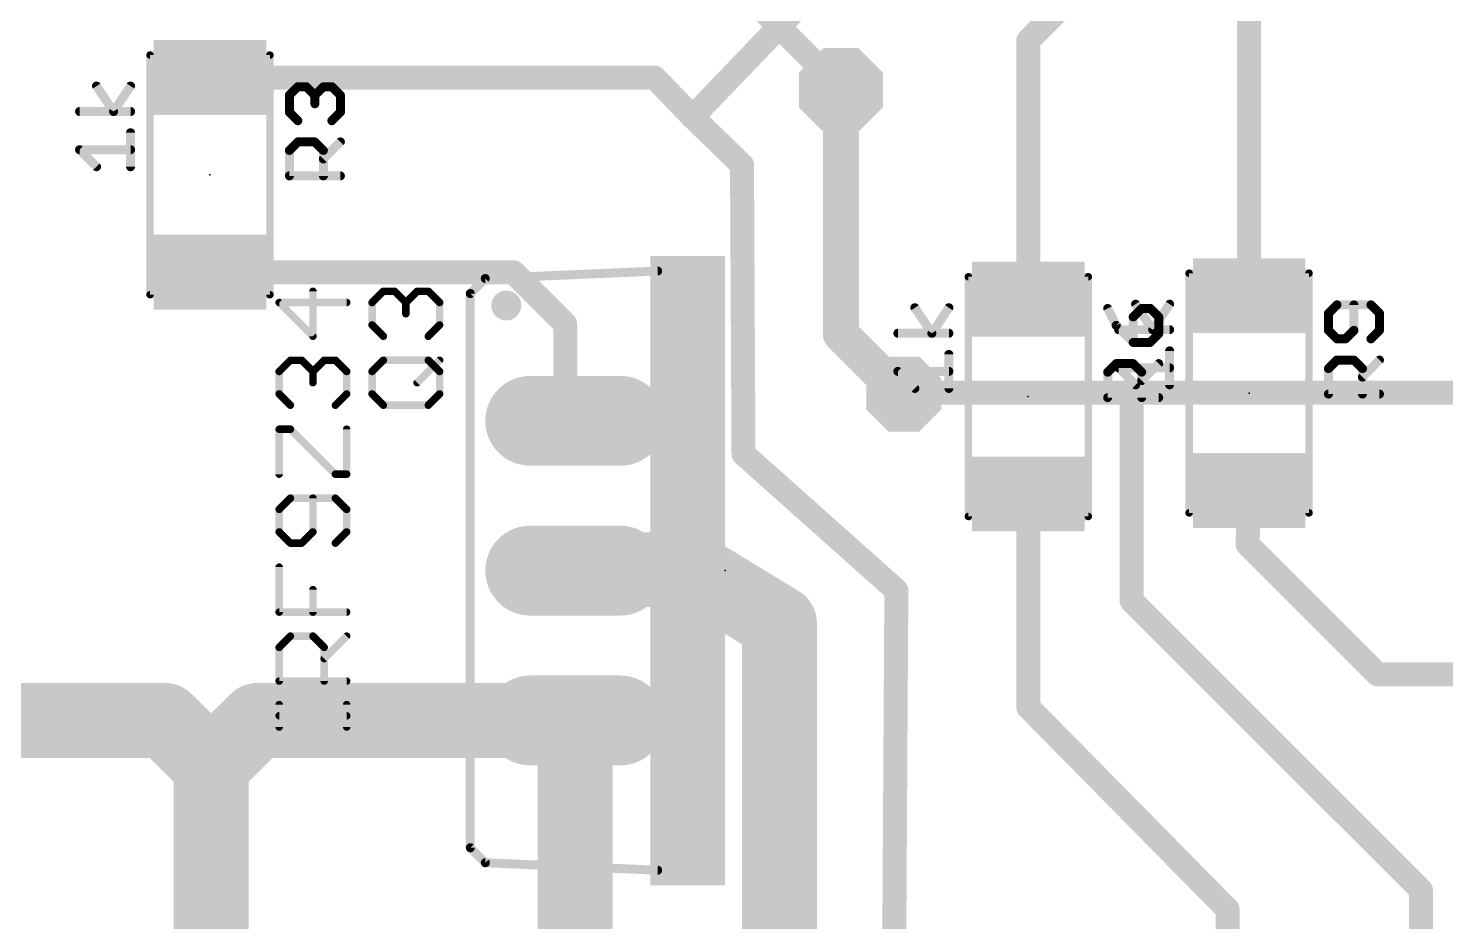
# Model space of a CAD drawing. Extents: x -5.4 to 69.8, y 0.1 to 57.2.
# Drawn here: x 21 to 45.02, y 33.17 to 48.32 of the extents above; entities that cross this region are included whole.
import ezdxf

# ---------------------------------------------------------------- set-up
doc = ezdxf.new("R2010")
doc.units = 0
for name, color, linetype in [('1', 22, 'CONTINUOUS'), ('16', 175, 'CONTINUOUS'), ('17', 82, 'CONTINUOUS'), ('18', 82, 'CONTINUOUS'), ('21', 253, 'CONTINUOUS'), ('23', 7, 'CONTINUOUS'), ('25', 253, 'CONTINUOUS'), ('27', 253, 'CONTINUOUS'), ('51', 253, 'CONTINUOUS')]:
    doc.layers.add(name, color=color, linetype=linetype)

# ---------------------------------------------------------------- blocks, each defined once
blk = doc.blocks.new('RECT')
blk.add_solid([(-0.5, -0.5), (0.5, -0.5), (-0.5, 0.5), (0.5, 0.5)])
blk = doc.blocks.new('LONGP100')
at = {"const_width": 1}
blk.add_lwpolyline([(-0.5, 0), (0.5, 0)], dxfattribs=at)
at = {"const_width": 0.5}
for points in [[(-0.5, 0.25, 1), (-0.5, -0.25)], [(0.5, -0.25, 1), (0.5, 0.25)]]:
    blk.add_lwpolyline(points, format="xyb", dxfattribs=at)
blk = doc.blocks.new('OCTAGONV')
at = {"const_width": 0.5}
blk.add_lwpolyline([(-0.25, -0.1036), (-0.25, 0.1036), (-0.1036, 0.25), (0.1036, 0.25), (0.25, 0.1036), (0.25, -0.1036), (0.1036, -0.25), (-0.1036, -0.25), (-0.25, -0.1036), (-0.25, 0.1036)], dxfattribs=at)

msp = doc.modelspace()

# ---------------------------------------------------------------- linework, layer by layer
at = {"layer": '1'}
for points, const_width in [([(37.9484, 48.1084), (40.3352, 50.4952)], 0.4064), ([(35.2306, 49.9118), (32.258, 46.8122)], 0.4064), ([(41.6898, 43.7822), (41.6898, 48.5224)], 0.4064), ([(37.9484, 43.7218), (37.9484, 48.1084)], 0.4064), ([(24.08, 47.481), (31.6146, 47.481)], 0.4064), ([(31.6146, 47.481), (32.258, 46.8122)], 0.4064), ([(34.7726, 47.2694), (34.7726, 47.2948)], 0.6096), ([(34.7726, 43.1292), (34.7726, 47.2694)], 0.6096), ([(32.258, 46.8122), (33.0962, 45.9994)], 0.4064), ([(33.0962, 45.9994), (33.1216, 41.0972)], 0.4064), ([(24.08, 44.179), (29.221, 44.179)], 0.4064), ([(29.221, 44.179), (30.1, 43.3)], 0.4064), ([(30.1, 43.3), (30.1, 41.83)], 0.4064), ([(35.7632, 42.1386), (34.7726, 43.1292)], 0.6096), ([(39.751, 42.1386), (35.7632, 42.1386)], 0.4064), ([(39.7002, 42.0878), (39.751, 42.1386)], 0.4064), ([(39.7002, 38.608), (39.7002, 42.0878)], 0.4064), ([(45.4406, 42.1386), (39.751, 42.1386)], 0.4064), ([(30.1, 41.83), (30.27, 41.66)], 0.4064), ([(33.1216, 41.0972), (35.7124, 38.7858)], 0.4064), ([(37.9484, 40.4198), (37.9484, 36.8038)], 0.4064), ([(41.6898, 40.4802), (41.6644, 39.5648)], 0.4064), ([(30.27, 39.12), (32.2286, 39.1454)], 1.27), ([(32.2286, 39.1454), (33.7312, 38.227)], 1.27), ([(41.6644, 39.5648), (43.8658, 37.3634)], 0.4064), ([(35.7124, 38.7858), (35.6362, 26.068)], 0.4064), ([(33.7312, 38.227), (33.7312, 30.4292)], 1.27), ([(44.6024, 33.7058), (39.7002, 38.608)], 0.4064), ([(43.8658, 37.3634), (48.0898, 37.3634)], 0.4064), ([(16.24, 36.58), (23.32, 36.58)], 1.27), ([(23.32, 36.58), (24.1, 35.8)], 1.27), ([(24.88, 36.58), (24.1, 35.8)], 1.27), ([(30.27, 36.58), (24.88, 36.58)], 1.27), ([(30.27, 36.58), (30.27, 32.528)], 1.27), ([(37.9484, 36.8038), (41.3258, 33.3756)], 0.4064), ([(24.1, 35.8), (24.1, 12.79)], 1.27), ([(44.6024, 31.369), (44.6024, 33.7058)], 0.4064), ([(41.3258, 33.3756), (41.3258, 26.8732)], 0.4064)]:
    msp.add_lwpolyline(points, dxfattribs=dict(at, const_width=const_width))
for points, const_width in [([(38.05, 48.1084, 1), (37.8468, 48.1084)], 0.2032), ([(37.8766, 48.1802, 1), (38.0202, 48.0366)], 0.2032), ([(24.08, 47.5826, 1), (24.08, 47.3794)], 0.2032), ([(31.6878, 47.5514, 1), (31.5414, 47.4106)], 0.2032), ([(31.6146, 47.3794, 1), (31.6146, 47.5826)], 0.2032), ([(34.925, 47.2948, 1), (34.6202, 47.2948)], 0.3048), ([(34.925, 47.2694, 1), (34.6202, 47.2694)], 0.3048), ([(34.6202, 47.2694, 1), (34.925, 47.2694)], 0.3048), ([(32.3287, 46.8851, 1), (32.1873, 46.7393)], 0.2032), ([(32.1847, 46.8825, 1), (32.3313, 46.7419)], 0.2032), ([(32.1848, 46.7418, 1), (32.3312, 46.8826)], 0.2032), ([(33.1978, 45.9999, 1), (32.9946, 45.9989)], 0.2032), ([(33.0255, 45.9265, 1), (33.1669, 46.0723)], 0.2032), ([(24.08, 44.2806, 1), (24.08, 44.0774)], 0.2032), ([(29.2928, 44.2508, 1), (29.1492, 44.1072)], 0.2032), ([(29.221, 44.0774, 1), (29.221, 44.2806)], 0.2032), ([(37.8468, 43.7218, 1), (38.05, 43.7218)], 0.2032), ([(41.5882, 43.7822, 1), (41.7914, 43.7822)], 0.2032), ([(30.2016, 43.3, 1), (29.9984, 43.3)], 0.2032), ([(30.0282, 43.2282, 1), (30.1718, 43.3718)], 0.2032), ([(34.8804, 43.237, 1), (34.6648, 43.0214)], 0.3048), ([(34.6202, 43.1292, 1), (34.925, 43.1292)], 0.3048), ([(35.6554, 42.0308, 1), (35.871, 42.2464)], 0.3048), ([(35.7632, 42.2402, 1), (35.7632, 42.037)], 0.2032), ([(39.8018, 42.0878, 1), (39.5986, 42.0878)], 0.2032), ([(39.751, 42.2402, 1), (39.751, 42.037)], 0.2032), ([(39.8228, 42.0668, 1), (39.6792, 42.2104)], 0.2032), ([(39.751, 42.037, 1), (39.751, 42.2402)], 0.2032), ([(39.6284, 42.1596, 1), (39.772, 42.016)], 0.2032), ([(29.9984, 41.83, 1), (30.2016, 41.83)], 0.2032), ([(30.1718, 41.9018, 1), (30.0282, 41.7582)], 0.2032), ([(30.1982, 41.5882, 1), (30.3418, 41.7318)], 0.2032), ([(33.1892, 41.173, 1), (33.054, 41.0214)], 0.2032), ([(33.02, 41.0967, 1), (33.2232, 41.0977)], 0.2032), ([(38.05, 40.4198, 1), (37.8468, 40.4198)], 0.2032), ([(41.7914, 40.4774, 1), (41.5882, 40.483)], 0.2032), ([(30.2659, 39.4375, 1), (30.2741, 38.8025)], 0.635), ([(32.3942, 39.4163, 1), (32.063, 38.8745)], 0.635), ([(32.2327, 38.8279, 1), (32.2245, 39.4629)], 0.635), ([(41.5628, 39.5676, 1), (41.766, 39.562)], 0.2032), ([(41.7362, 39.6366, 1), (41.5926, 39.493)], 0.2032), ([(35.814, 38.7852, 1), (35.6108, 38.7864)], 0.2032), ([(35.6448, 38.71, 1), (35.78, 38.8616)], 0.2032), ([(34.0487, 38.227, 1), (33.4137, 38.227)], 0.635), ([(33.5656, 37.9561, 1), (33.8968, 38.4979)], 0.635), ([(39.5986, 38.608, 1), (39.8018, 38.608)], 0.2032), ([(39.772, 38.6798, 1), (39.6284, 38.5362)], 0.2032), ([(43.8658, 37.465, 1), (43.8658, 37.2618)], 0.2032), ([(43.794, 37.2916, 1), (43.9376, 37.4352)], 0.2032), ([(23.5445, 36.8045, 1), (23.0955, 36.3555)], 0.635), ([(23.32, 36.2625, 1), (23.32, 36.8975)], 0.635), ([(24.88, 36.8975, 1), (24.88, 36.2625)], 0.635), ([(25.1045, 36.3555, 1), (24.6555, 36.8045)], 0.635), ([(30.5875, 36.58, 1), (29.9525, 36.58)], 0.635), ([(30.27, 36.2625, 1), (30.27, 36.8975)], 0.635), ([(38.0208, 36.8751, 1), (37.876, 36.7325)], 0.2032), ([(37.8468, 36.8038, 1), (38.05, 36.8038)], 0.2032), ([(24.4175, 35.8, 1), (23.7825, 35.8)], 0.635), ([(23.8755, 36.0245, 1), (24.3245, 35.5755)], 0.635), ([(23.8755, 35.5755, 1), (24.3245, 36.0245)], 0.635), ([(44.704, 33.7058, 1), (44.5008, 33.7058)], 0.2032), ([(44.5306, 33.634, 1), (44.6742, 33.7776)], 0.2032), ([(41.4274, 33.3756, 1), (41.2242, 33.3756)], 0.2032), ([(41.2534, 33.3043, 1), (41.3982, 33.4469)], 0.2032)]:
    msp.add_lwpolyline(points, format="xyb", dxfattribs=dict(at, const_width=const_width))
at = {"layer": '16', "const_width": 0.4064}
msp.add_lwpolyline([(32.6898, 49.3776), (34.7726, 47.2948)], dxfattribs=at)
at = {"layer": '16', "const_width": 0.2032}
msp.add_lwpolyline([(34.7008, 47.223, 1), (34.8444, 47.3666)], format="xyb", dxfattribs=at)
at = {"layer": '21'}
for points, const_width in [([(23.064, 47.8938, 1), (23.064, 47.8302)], 0.0635), ([(23.0957, 47.862, 1), (23.0323, 47.862)], 0.0635), ([(25.1277, 47.862, 1), (25.0643, 47.862)], 0.0635), ([(25.096, 47.8302, 1), (25.096, 47.8938)], 0.0635), ([(31.6687, 44.1619, 1), (31.6653, 44.2381)], 0.0762), ([(40.7056, 44.1632, 1), (40.642, 44.1632)], 0.0635), ([(40.6738, 44.195, 1), (40.6738, 44.1315)], 0.0635), ([(42.7376, 44.1632, 1), (42.6741, 44.1632)], 0.0635), ([(42.7058, 44.1315, 1), (42.7058, 44.195)], 0.0635), ([(28.7443, 44.1111, 1), (28.7477, 44.0349)], 0.0762), ([(28.7729, 44.0461, 1), (28.7191, 44.0999)], 0.0762), ([(36.9642, 44.1028, 1), (36.9006, 44.1028)], 0.0635), ([(36.9324, 44.1346, 1), (36.9324, 44.071)], 0.0635), ([(38.9962, 44.1028, 1), (38.9327, 44.1028)], 0.0635), ([(38.9644, 44.071, 1), (38.9644, 44.1346)], 0.0635), ([(23.064, 43.8298, 1), (23.064, 43.7662)], 0.0635), ([(23.0323, 43.798, 1), (23.0957, 43.798)], 0.0635), ([(25.0643, 43.798, 1), (25.1277, 43.798)], 0.0635), ([(25.096, 43.7662, 1), (25.096, 43.8298)], 0.0635), ([(28.5301, 43.819, 1), (28.4539, 43.819)], 0.0762), ([(28.4651, 43.8459, 1), (28.5189, 43.7921)], 0.0762), ([(29.1016, 43.4888, 1), (29.1016, 43.7428, 1), (29.1016, 43.4888)], 0.254), ([(40.6738, 40.131, 1), (40.6738, 40.0675)], 0.0635), ([(40.642, 40.0992, 1), (40.7056, 40.0992)], 0.0635), ([(42.6741, 40.0992, 1), (42.7376, 40.0992)], 0.0635), ([(42.7058, 40.0675, 1), (42.7058, 40.131)], 0.0635), ([(36.9324, 40.0706, 1), (36.9324, 40.007)], 0.0635), ([(36.9006, 40.0388, 1), (36.9642, 40.0388)], 0.0635), ([(38.9327, 40.0388, 1), (38.9962, 40.0388)], 0.0635), ([(38.9644, 40.007, 1), (38.9644, 40.0706)], 0.0635), ([(28.4539, 34.421, 1), (28.5301, 34.421)], 0.0762), ([(28.5189, 34.4479, 1), (28.4651, 34.3941)], 0.0762), ([(28.7477, 34.2051, 1), (28.7443, 34.1289)], 0.0762), ([(28.7191, 34.1401, 1), (28.7729, 34.1939)], 0.0762), ([(31.6653, 34.0019, 1), (31.6687, 34.0781)], 0.0762)]:
    msp.add_lwpolyline(points, format="xyb", dxfattribs=dict(at, const_width=const_width))
for points, const_width in [([(23.064, 43.798), (23.064, 47.862)], 0.127), ([(23.064, 47.862), (25.096, 47.862)], 0.127), ([(25.096, 47.862), (25.096, 43.798)], 0.127), ([(28.746, 44.073), (31.667, 44.2)], 0.1524), ([(40.6738, 40.0992), (40.6738, 44.1632)], 0.127), ([(40.6738, 44.1632), (42.7058, 44.1632)], 0.127), ([(42.7058, 44.1632), (42.7058, 40.0992)], 0.127), ([(28.746, 44.073), (28.492, 43.819)], 0.1524), ([(36.9324, 40.0388), (36.9324, 44.1028)], 0.127), ([(36.9324, 44.1028), (38.9644, 44.1028)], 0.127), ([(38.9644, 44.1028), (38.9644, 40.0388)], 0.127), ([(25.096, 43.798), (23.064, 43.798)], 0.127), ([(28.492, 34.421), (28.492, 43.819)], 0.1524), ([(42.7058, 40.0992), (40.6738, 40.0992)], 0.127), ([(38.9644, 40.0388), (36.9324, 40.0388)], 0.127), ([(28.492, 34.421), (28.746, 34.167)], 0.1524), ([(31.667, 34.04), (28.746, 34.167)], 0.1524)]:
    msp.add_lwpolyline(points, dxfattribs=dict(at, const_width=const_width))
at = {"layer": '23'}
for p in [(24.08, 45.83), (37.9484, 42.0708), (41.6898, 42.1312), (32.81, 39.12)]:
    msp.add_point(p, dxfattribs=at)
at = {"layer": '25'}
for points, const_width in [([(25.4255, 47.1808), (25.5695, 47.3249)], 0.1524), ([(25.5695, 47.3249), (25.7136, 47.3249)], 0.1524), ([(25.7136, 47.3249), (25.8576, 47.1808)], 0.1524), ([(25.8576, 47.1808), (26.0017, 47.3249)], 0.1524), ([(26.0017, 47.3249), (26.1457, 47.3249)], 0.1524), ([(26.1457, 47.3249), (26.2898, 47.1808)], 0.1524), ([(25.4255, 46.8927), (25.4255, 47.1808)], 0.1524), ([(25.8576, 47.1808), (25.8576, 47.0368)], 0.1524), ([(26.2898, 47.1808), (26.2898, 46.8927)], 0.1524), ([(25.5695, 46.7487), (25.4255, 46.8927)], 0.1524), ([(26.2898, 46.8927), (26.1457, 46.7487)], 0.1524), ([(25.4255, 46.2453), (25.5695, 46.3894)], 0.1524), ([(25.5695, 46.3894), (25.8576, 46.3894)], 0.1524), ([(25.8576, 46.3894), (26.0017, 46.2453)], 0.1524), ([(26.0017, 46.1013), (26.2898, 46.3894)], 0.1524), ([(25.4255, 45.8132), (25.4255, 46.2453)], 0.1524), ([(26.0017, 46.2453), (26.0017, 45.8132)], 0.1524), ([(26.2898, 45.8132), (25.4255, 45.8132)], 0.1524), ([(26.8273, 43.6661), (27.018, 43.8568)], 0.127), ([(26.8273, 43.2848), (26.8273, 43.6661)], 0.127), ([(27.018, 43.8568), (27.2087, 43.8568)], 0.127), ([(27.2087, 43.8568), (27.3993, 43.6661)], 0.127), ([(27.3993, 43.6661), (27.59, 43.8568)], 0.127), ([(27.3993, 43.6661), (27.3993, 43.4754)], 0.127), ([(27.59, 43.8568), (27.7806, 43.8568)], 0.127), ([(27.7806, 43.8568), (27.9713, 43.6661)], 0.127), ([(27.9713, 43.6661), (27.9713, 43.2848)], 0.127), ([(39.2939, 43.5657), (39.4379, 43.2776)], 0.1524), ([(39.8701, 43.5657), (39.726, 43.4216)], 0.1524), ([(39.726, 43.4216), (39.726, 42.9895)], 0.1524), ([(40.0141, 43.5657), (39.8701, 43.5657)], 0.1524), ([(40.1582, 43.4216), (40.0141, 43.5657)], 0.1524), ([(40.1582, 43.1335), (40.1582, 43.4216)], 0.1524), ([(43.1793, 43.6261), (43.0353, 43.4821)], 0.1524), ([(43.0353, 43.4821), (43.0353, 43.1939)], 0.1524), ([(43.7555, 43.6261), (43.1793, 43.6261)], 0.1524), ([(43.4674, 43.1939), (43.4674, 43.6261)], 0.1524), ([(43.8996, 43.4821), (43.7555, 43.6261)], 0.1524), ([(43.8996, 43.1939), (43.8996, 43.4821)], 0.1524), ([(27.018, 43.0941), (26.8273, 43.2848)], 0.127), ([(27.9713, 43.2848), (27.7806, 43.0941)], 0.127), ([(39.4379, 43.2776), (39.726, 42.9895)], 0.1524), ([(43.0353, 43.1939), (43.1793, 43.0499)], 0.1524), ([(43.3234, 43.0499), (43.4674, 43.1939)], 0.1524), ([(43.7555, 43.0499), (43.8996, 43.1939)], 0.1524), ([(39.726, 42.9895), (40.0141, 42.9895)], 0.1524), ([(40.0141, 42.9895), (40.1582, 43.1335)], 0.1524), ([(43.1793, 43.0499), (43.3234, 43.0499)], 0.1524), ([(43.0353, 42.5465), (43.1793, 42.6906)], 0.1524), ([(43.1793, 42.6906), (43.4674, 42.6906)], 0.1524), ([(43.4674, 42.6906), (43.6115, 42.5465)], 0.1524), ([(43.6115, 42.4025), (43.8996, 42.6906)], 0.1524), ([(26.8273, 42.4967), (27.018, 42.6874)], 0.127), ([(26.8273, 42.1154), (26.8273, 42.4967)], 0.127), ([(27.018, 42.6874), (27.7806, 42.6874)], 0.127), ([(27.59, 42.306), (27.9713, 42.6874)], 0.127), ([(27.7806, 42.6874), (27.9713, 42.4967)], 0.127), ([(27.9713, 42.4967), (27.9713, 42.1154)], 0.127), ([(39.2939, 42.4861), (39.4379, 42.6302)], 0.1524), ([(39.2939, 42.054), (39.2939, 42.4861)], 0.1524), ([(39.4379, 42.6302), (39.726, 42.6302)], 0.1524), ([(39.726, 42.6302), (39.8701, 42.4861)], 0.1524), ([(39.8701, 42.3421), (40.1582, 42.6302)], 0.1524), ([(39.8701, 42.4861), (39.8701, 42.054)], 0.1524), ([(43.0353, 42.1144), (43.0353, 42.5465)], 0.1524), ([(43.6115, 42.5465), (43.6115, 42.1144)], 0.1524), ([(27.018, 41.9247), (26.8273, 42.1154)], 0.127), ([(27.9713, 42.1154), (27.7806, 41.9247)], 0.127), ([(40.1582, 42.054), (39.2939, 42.054)], 0.1524), ([(43.8996, 42.1144), (43.0353, 42.1144)], 0.1524), ([(27.7806, 41.9247), (27.018, 41.9247)], 0.127)]:
    msp.add_lwpolyline(points, dxfattribs=dict(at, const_width=const_width))
for points, const_width in [([(25.5695, 47.363, 1), (25.5695, 47.2868)], 0.0762), ([(25.5965, 47.298, 1), (25.5426, 47.3518)], 0.0762), ([(25.7405, 47.3518, 1), (25.6866, 47.298)], 0.0762), ([(25.7136, 47.2868, 1), (25.7136, 47.363)], 0.0762), ([(26.0017, 47.363, 1), (26.0017, 47.2868)], 0.0762), ([(26.0286, 47.298, 1), (25.9747, 47.3518)], 0.0762), ([(26.1727, 47.3518, 1), (26.1188, 47.298)], 0.0762), ([(26.1457, 47.2868, 1), (26.1457, 47.363)], 0.0762), ([(25.3985, 47.2078, 1), (25.4524, 47.1539)], 0.0762), ([(25.4636, 47.1808, 1), (25.3874, 47.1808)], 0.0762), ([(25.8957, 47.1808, 1), (25.8195, 47.1808)], 0.0762), ([(25.8307, 47.2078, 1), (25.8846, 47.1539)], 0.0762), ([(25.8307, 47.1539, 1), (25.8846, 47.2078)], 0.0762), ([(26.3279, 47.1808, 1), (26.2517, 47.1808)], 0.0762), ([(26.2629, 47.1539, 1), (26.3167, 47.2078)], 0.0762), ([(25.4524, 46.9197, 1), (25.3985, 46.8658)], 0.0762), ([(25.3874, 46.8927, 1), (25.4636, 46.8927)], 0.0762), ([(25.8195, 47.0368, 1), (25.8957, 47.0368)], 0.0762), ([(26.2517, 46.8927, 1), (26.3279, 46.8927)], 0.0762), ([(26.3167, 46.8658, 1), (26.2629, 46.9197)], 0.0762), ([(25.5426, 46.7217, 1), (25.5965, 46.7756)], 0.0762), ([(26.1188, 46.7756, 1), (26.1727, 46.7217)], 0.0762), ([(25.5695, 46.4275, 1), (25.5695, 46.3513)], 0.0762), ([(25.5965, 46.3624, 1), (25.5426, 46.4163)], 0.0762), ([(25.8846, 46.4163, 1), (25.8307, 46.3624)], 0.0762), ([(25.8576, 46.3513, 1), (25.8576, 46.4275)], 0.0762), ([(26.3167, 46.3624, 1), (26.2629, 46.4163)], 0.0762), ([(25.3985, 46.2723, 1), (25.4524, 46.2184)], 0.0762), ([(25.4636, 46.2453, 1), (25.3874, 46.2453)], 0.0762), ([(25.9747, 46.1282, 1), (26.0286, 46.0743)], 0.0762), ([(26.0398, 46.2453, 1), (25.9636, 46.2453)], 0.0762), ([(25.9747, 46.2184, 1), (26.0286, 46.2723)], 0.0762), ([(25.4255, 45.8513, 1), (25.4255, 45.7751)], 0.0762), ([(26.2898, 45.7751, 1), (26.2898, 45.8513)], 0.0762), ([(25.3874, 45.8132, 1), (25.4636, 45.8132)], 0.0762), ([(25.9636, 45.8132, 1), (26.0398, 45.8132)], 0.0762), ([(26.8591, 43.6661, 1), (26.7956, 43.6661)], 0.0635), ([(26.8049, 43.6885, 1), (26.8498, 43.6436)], 0.0635), ([(27.018, 43.8885, 1), (27.018, 43.825)], 0.0635), ([(27.0404, 43.8343, 1), (26.9955, 43.8792)], 0.0635), ([(27.2311, 43.8792, 1), (27.1862, 43.8343)], 0.0635), ([(27.2087, 43.825, 1), (27.2087, 43.8885)], 0.0635), ([(27.4311, 43.6661, 1), (27.3676, 43.6661)], 0.0635), ([(27.3769, 43.6885, 1), (27.4218, 43.6436)], 0.0635), ([(27.3769, 43.6436, 1), (27.4218, 43.6885)], 0.0635), ([(27.59, 43.8885, 1), (27.59, 43.825)], 0.0635), ([(27.6124, 43.8343, 1), (27.5675, 43.8792)], 0.0635), ([(27.8031, 43.8792, 1), (27.7582, 43.8343)], 0.0635), ([(27.7806, 43.825, 1), (27.7806, 43.8885)], 0.0635), ([(28.0031, 43.6661, 1), (27.9396, 43.6661)], 0.0635), ([(27.9488, 43.6436, 1), (27.9938, 43.6885)], 0.0635), ([(27.3676, 43.4754, 1), (27.4311, 43.4754)], 0.0635), ([(39.3279, 43.5827, 1), (39.2598, 43.5487)], 0.0762), ([(39.7641, 43.4216, 1), (39.6879, 43.4216)], 0.0762), ([(39.6991, 43.4486, 1), (39.753, 43.3947)], 0.0762), ([(39.8701, 43.6038, 1), (39.8701, 43.5276)], 0.0762), ([(39.897, 43.5388, 1), (39.8431, 43.5926)], 0.0762), ([(40.0411, 43.5926, 1), (39.9872, 43.5388)], 0.0762), ([(40.0141, 43.5276, 1), (40.0141, 43.6038)], 0.0762), ([(40.1963, 43.4216, 1), (40.1201, 43.4216)], 0.0762), ([(40.1313, 43.3947, 1), (40.1851, 43.4486)], 0.0762), ([(43.0083, 43.509, 1), (43.0622, 43.4551)], 0.0762), ([(43.0734, 43.4821, 1), (42.9972, 43.4821)], 0.0762), ([(43.1793, 43.6642, 1), (43.1793, 43.588)], 0.0762), ([(43.2063, 43.5992, 1), (43.1524, 43.653)], 0.0762), ([(43.5055, 43.6261, 1), (43.4293, 43.6261)], 0.0762), ([(43.7825, 43.653, 1), (43.7286, 43.5992)], 0.0762), ([(43.7555, 43.588, 1), (43.7555, 43.6642)], 0.0762), ([(43.9377, 43.4821, 1), (43.8615, 43.4821)], 0.0762), ([(43.8727, 43.4551, 1), (43.9265, 43.509)], 0.0762), ([(26.8498, 43.3072, 1), (26.8049, 43.2623)], 0.0635), ([(26.7956, 43.2848, 1), (26.8591, 43.2848)], 0.0635), ([(27.9396, 43.2848, 1), (28.0031, 43.2848)], 0.0635), ([(27.9938, 43.2623, 1), (27.9488, 43.3072)], 0.0635), ([(39.4649, 43.3045, 1), (39.411, 43.2507)], 0.0762), ([(39.4038, 43.2606, 1), (39.472, 43.2946)], 0.0762), ([(43.0622, 43.2209, 1), (43.0083, 43.167)], 0.0762), ([(43.4944, 43.167, 1), (43.4405, 43.2209)], 0.0762), ([(43.9265, 43.167, 1), (43.8727, 43.2209)], 0.0762), ([(26.9955, 43.0716, 1), (27.0404, 43.1166)], 0.0635), ([(27.7582, 43.1166, 1), (27.8031, 43.0716)], 0.0635), ([(39.726, 43.0276, 1), (39.726, 42.9514)], 0.0762), ([(39.6879, 42.9895, 1), (39.7641, 42.9895)], 0.0762), ([(39.6991, 42.9625, 1), (39.753, 43.0164)], 0.0762), ([(39.9872, 43.0164, 1), (40.0411, 42.9625)], 0.0762), ([(40.0141, 42.9514, 1), (40.0141, 43.0276)], 0.0762), ([(40.1201, 43.1335, 1), (40.1963, 43.1335)], 0.0762), ([(40.1851, 43.1066, 1), (40.1313, 43.1605)], 0.0762), ([(42.9972, 43.1939, 1), (43.0734, 43.1939)], 0.0762), ([(43.1793, 43.088, 1), (43.1793, 43.0118)], 0.0762), ([(43.1524, 43.0229, 1), (43.2063, 43.0768)], 0.0762), ([(43.2964, 43.0768, 1), (43.3503, 43.0229)], 0.0762), ([(43.3234, 43.0118, 1), (43.3234, 43.088)], 0.0762), ([(43.4293, 43.1939, 1), (43.5055, 43.1939)], 0.0762), ([(43.7286, 43.0768, 1), (43.7825, 43.0229)], 0.0762), ([(43.8615, 43.1939, 1), (43.9377, 43.1939)], 0.0762), ([(43.1793, 42.7287, 1), (43.1793, 42.6525)], 0.0762), ([(43.2063, 42.6636, 1), (43.1524, 42.7175)], 0.0762), ([(43.4944, 42.7175, 1), (43.4405, 42.6636)], 0.0762), ([(43.4674, 42.6525, 1), (43.4674, 42.7287)], 0.0762), ([(43.9265, 42.6636, 1), (43.8727, 42.7175)], 0.0762), ([(26.8591, 42.4967, 1), (26.7956, 42.4967)], 0.0635), ([(26.8049, 42.5191, 1), (26.8498, 42.4742)], 0.0635), ([(27.018, 42.7191, 1), (27.018, 42.6556)], 0.0635), ([(27.0404, 42.6649, 1), (26.9955, 42.7098)], 0.0635), ([(27.8031, 42.7098, 1), (27.7582, 42.6649)], 0.0635), ([(27.7806, 42.6556, 1), (27.7806, 42.7191)], 0.0635), ([(28.0031, 42.4967, 1), (27.9396, 42.4967)], 0.0635), ([(27.9938, 42.6649, 1), (27.9488, 42.7098)], 0.0635), ([(27.9488, 42.4742, 1), (27.9938, 42.5191)], 0.0635), ([(39.2669, 42.5131, 1), (39.3208, 42.4592)], 0.0762), ([(39.332, 42.4861, 1), (39.2558, 42.4861)], 0.0762), ([(39.4379, 42.6683, 1), (39.4379, 42.5921)], 0.0762), ([(39.4649, 42.6032, 1), (39.411, 42.6571)], 0.0762), ([(39.753, 42.6571, 1), (39.6991, 42.6032)], 0.0762), ([(39.726, 42.5921, 1), (39.726, 42.6683)], 0.0762), ([(39.9082, 42.4861, 1), (39.832, 42.4861)], 0.0762), ([(39.8431, 42.4592, 1), (39.897, 42.5131)], 0.0762), ([(40.1851, 42.6032, 1), (40.1313, 42.6571)], 0.0762), ([(43.0083, 42.5735, 1), (43.0622, 42.5196)], 0.0762), ([(43.0734, 42.5465, 1), (42.9972, 42.5465)], 0.0762), ([(43.6496, 42.5465, 1), (43.5734, 42.5465)], 0.0762), ([(43.5845, 42.5196, 1), (43.6384, 42.5735)], 0.0762), ([(27.5675, 42.3285, 1), (27.6124, 42.2836)], 0.0635), ([(39.8431, 42.369, 1), (39.897, 42.3151)], 0.0762), ([(43.5845, 42.4294, 1), (43.6384, 42.3755)], 0.0762), ([(26.8498, 42.1378, 1), (26.8049, 42.0929)], 0.0635), ([(26.7956, 42.1154, 1), (26.8591, 42.1154)], 0.0635), ([(27.9396, 42.1154, 1), (28.0031, 42.1154)], 0.0635), ([(27.9938, 42.0929, 1), (27.9488, 42.1378)], 0.0635), ([(39.2939, 42.0921, 1), (39.2939, 42.0159)], 0.0762), ([(39.2558, 42.054, 1), (39.332, 42.054)], 0.0762), ([(39.832, 42.054, 1), (39.9082, 42.054)], 0.0762), ([(40.1582, 42.0159, 1), (40.1582, 42.0921)], 0.0762), ([(43.0353, 42.1525, 1), (43.0353, 42.0763)], 0.0762), ([(42.9972, 42.1144, 1), (43.0734, 42.1144)], 0.0762), ([(43.5734, 42.1144, 1), (43.6496, 42.1144)], 0.0762), ([(43.8996, 42.0763, 1), (43.8996, 42.1525)], 0.0762), ([(27.018, 41.9565, 1), (27.018, 41.893)], 0.0635), ([(26.9955, 41.9023, 1), (27.0404, 41.9472)], 0.0635), ([(27.7582, 41.9472, 1), (27.8031, 41.9023)], 0.0635), ([(27.7806, 41.893, 1), (27.7806, 41.9565)], 0.0635)]:
    msp.add_lwpolyline(points, format="xyb", dxfattribs=dict(at, const_width=const_width))
at = {"layer": '27'}
for points, const_width in [([(22.4457, 46.9046), (22.1576, 47.3368)], 0.1524), ([(22.7338, 47.3368), (22.4457, 46.9046)], 0.1524), ([(22.7338, 46.9046), (21.8695, 46.9046)], 0.1524), ([(22.7338, 45.9691), (22.7338, 46.5453)], 0.1524), ([(22.1576, 45.9691), (21.8695, 46.2572)], 0.1524), ([(21.8695, 46.2572), (22.7338, 46.2572)], 0.1524), ([(26.3965, 43.6661), (25.2525, 43.6661)], 0.127), ([(25.2525, 43.6661), (25.8245, 43.0941)], 0.127), ([(25.8245, 43.0941), (25.8245, 43.8567)], 0.127), ([(36.3141, 43.1454), (36.026, 43.5776)], 0.1524), ([(36.6022, 43.5776), (36.3141, 43.1454)], 0.1524), ([(40.0555, 43.2058), (39.7674, 43.638)], 0.1524), ([(40.3436, 43.638), (40.0555, 43.2058)], 0.1524), ([(40.3436, 43.2058), (39.4793, 43.2058)], 0.1524), ([(36.6022, 43.1454), (35.7379, 43.1454)], 0.1524), ([(36.6022, 42.2099), (36.6022, 42.7861)], 0.1524), ([(40.3436, 42.2703), (40.3436, 42.8465)], 0.1524), ([(25.2525, 42.4967), (25.4432, 42.6873)], 0.127), ([(25.2525, 42.1154), (25.2525, 42.4967)], 0.127), ([(25.4432, 42.6873), (25.6339, 42.6873)], 0.127), ([(25.6339, 42.6873), (25.8245, 42.4967)], 0.127), ([(25.8245, 42.4967), (26.0152, 42.6873)], 0.127), ([(25.8245, 42.4967), (25.8245, 42.306)], 0.127), ([(26.0152, 42.6873), (26.2058, 42.6873)], 0.127), ([(26.2058, 42.6873), (26.3965, 42.4967)], 0.127), ([(26.3965, 42.4967), (26.3965, 42.1154)], 0.127), ([(36.026, 42.2099), (35.7379, 42.498)], 0.1524), ([(35.7379, 42.498), (36.6022, 42.498)], 0.1524), ([(39.7674, 42.2703), (39.4793, 42.5584)], 0.1524), ([(39.4793, 42.5584), (40.3436, 42.5584)], 0.1524), ([(25.4432, 41.9247), (25.2525, 42.1154)], 0.127), ([(26.3965, 42.1154), (26.2058, 41.9247)], 0.127), ([(25.2525, 40.7553), (25.2525, 41.5179)], 0.127), ([(25.2525, 41.5179), (25.4432, 41.5179)], 0.127), ([(25.4432, 41.5179), (26.2058, 40.7553)], 0.127), ([(26.3965, 40.7553), (26.3965, 41.5179)], 0.127), ([(26.2058, 40.7553), (26.3965, 40.7553)], 0.127), ([(25.4432, 40.3485), (25.2525, 40.1579)], 0.127), ([(26.2058, 40.3485), (25.4432, 40.3485)], 0.127), ([(25.8245, 39.7766), (25.8245, 40.3485)], 0.127), ([(26.3965, 40.1579), (26.2058, 40.3485)], 0.127), ([(25.2525, 40.1579), (25.2525, 39.7766)], 0.127), ([(26.3965, 39.7766), (26.3965, 40.1579)], 0.127), ([(25.2525, 39.7766), (25.4432, 39.5859)], 0.127), ([(25.4432, 39.5859), (25.6339, 39.5859)], 0.127), ([(25.6339, 39.5859), (25.8245, 39.7766)], 0.127), ([(26.2058, 39.5859), (26.3965, 39.7766)], 0.127), ([(25.2525, 38.4165), (25.2525, 39.1791)], 0.127), ([(25.8245, 38.4165), (25.8245, 38.7978)], 0.127), ([(26.3965, 38.4165), (25.2525, 38.4165)], 0.127), ([(25.2525, 37.8191), (25.4432, 38.0098)], 0.127), ([(25.4432, 38.0098), (25.8245, 38.0098)], 0.127), ([(25.8245, 38.0098), (26.0152, 37.8191)], 0.127), ([(26.0152, 37.6284), (26.3965, 38.0098)], 0.127), ([(25.2525, 37.2471), (25.2525, 37.8191)], 0.127), ([(26.0152, 37.8191), (26.0152, 37.2471)], 0.127), ([(26.3965, 37.2471), (25.2525, 37.2471)], 0.127), ([(25.2525, 36.4675), (25.2525, 36.8488)], 0.127), ([(26.3965, 36.4675), (26.3965, 36.8488)], 0.127), ([(26.3965, 36.6582), (25.2525, 36.6582)], 0.127)]:
    msp.add_lwpolyline(points, dxfattribs=dict(at, const_width=const_width))
for points, const_width in [([(22.1893, 47.3579, 1), (22.1259, 47.3156)], 0.0762), ([(22.7655, 47.3156, 1), (22.7021, 47.3579)], 0.0762), ([(21.8695, 46.9427, 1), (21.8695, 46.8665)], 0.0762), ([(22.414, 46.9257, 1), (22.4774, 46.8835)], 0.0762), ([(22.414, 46.8835, 1), (22.4774, 46.9257)], 0.0762), ([(22.7338, 46.8665, 1), (22.7338, 46.9427)], 0.0762), ([(22.7719, 46.5453, 1), (22.6957, 46.5453)], 0.0762), ([(21.8964, 46.2841, 1), (21.8425, 46.2303)], 0.0762), ([(21.8695, 46.2953, 1), (21.8695, 46.2191)], 0.0762), ([(22.7338, 46.2191, 1), (22.7338, 46.2953)], 0.0762), ([(22.1306, 45.9421, 1), (22.1845, 45.996)], 0.0762), ([(22.6957, 45.9691, 1), (22.7719, 45.9691)], 0.0762), ([(25.2525, 43.6978, 1), (25.2525, 43.6343)], 0.0635), ([(25.275, 43.6885, 1), (25.2301, 43.6436)], 0.0635), ([(25.8563, 43.8567, 1), (25.7928, 43.8567)], 0.0635), ([(26.3965, 43.6343, 1), (26.3965, 43.6978)], 0.0635), ([(36.0577, 43.5987, 1), (35.9943, 43.5564)], 0.0762), ([(36.6339, 43.5564, 1), (36.5705, 43.5987)], 0.0762), ([(39.7991, 43.6591, 1), (39.7357, 43.6168)], 0.0762), ([(40.3753, 43.6168, 1), (40.3119, 43.6591)], 0.0762), ([(39.4793, 43.2439, 1), (39.4793, 43.1677)], 0.0762), ([(40.0238, 43.2269, 1), (40.0872, 43.1847)], 0.0762), ([(40.0238, 43.1847, 1), (40.0872, 43.2269)], 0.0762), ([(40.3436, 43.1677, 1), (40.3436, 43.2439)], 0.0762), ([(25.7928, 43.0941, 1), (25.8563, 43.0941)], 0.0635), ([(25.8021, 43.0716, 1), (25.847, 43.1165)], 0.0635), ([(35.7379, 43.1835, 1), (35.7379, 43.1073)], 0.0762), ([(36.2824, 43.1665, 1), (36.3458, 43.1243)], 0.0762), ([(36.2824, 43.1243, 1), (36.3458, 43.1665)], 0.0762), ([(36.6022, 43.1073, 1), (36.6022, 43.1835)], 0.0762), ([(36.6403, 42.7861, 1), (36.5641, 42.7861)], 0.0762), ([(40.3817, 42.8465, 1), (40.3055, 42.8465)], 0.0762), ([(25.2843, 42.4967, 1), (25.2208, 42.4967)], 0.0635), ([(25.2301, 42.5191, 1), (25.275, 42.4742)], 0.0635), ([(25.4432, 42.7191, 1), (25.4432, 42.6556)], 0.0635), ([(25.4656, 42.6649, 1), (25.4207, 42.7098)], 0.0635), ([(25.6563, 42.7098, 1), (25.6114, 42.6649)], 0.0635), ([(25.6339, 42.6556, 1), (25.6339, 42.7191)], 0.0635), ([(25.8563, 42.4967, 1), (25.7928, 42.4967)], 0.0635), ([(25.8021, 42.5191, 1), (25.847, 42.4742)], 0.0635), ([(25.8021, 42.4742, 1), (25.847, 42.5191)], 0.0635), ([(26.0152, 42.7191, 1), (26.0152, 42.6556)], 0.0635), ([(26.0376, 42.6649, 1), (25.9927, 42.7098)], 0.0635), ([(26.2283, 42.7098, 1), (26.1834, 42.6649)], 0.0635), ([(26.2058, 42.6556, 1), (26.2058, 42.7191)], 0.0635), ([(26.4282, 42.4967, 1), (26.3648, 42.4967)], 0.0635), ([(26.374, 42.4742, 1), (26.419, 42.5191)], 0.0635), ([(35.7648, 42.5249, 1), (35.7109, 42.4711)], 0.0762), ([(35.7379, 42.5361, 1), (35.7379, 42.4599)], 0.0762), ([(36.6022, 42.4599, 1), (36.6022, 42.5361)], 0.0762), ([(39.5062, 42.5853, 1), (39.4523, 42.5315)], 0.0762), ([(39.4793, 42.5965, 1), (39.4793, 42.5203)], 0.0762), ([(40.3436, 42.5203, 1), (40.3436, 42.5965)], 0.0762), ([(25.7928, 42.306, 1), (25.8563, 42.306)], 0.0635), ([(39.7404, 42.2433, 1), (39.7943, 42.2972)], 0.0762), ([(40.3055, 42.2703, 1), (40.3817, 42.2703)], 0.0762), ([(25.2208, 42.1154, 1), (25.2843, 42.1154)], 0.0635), ([(25.275, 42.1378, 1), (25.2301, 42.0929)], 0.0635), ([(26.3648, 42.1154, 1), (26.4282, 42.1154)], 0.0635), ([(26.419, 42.0929, 1), (26.374, 42.1378)], 0.0635), ([(35.999, 42.1829, 1), (36.0529, 42.2368)], 0.0762), ([(36.5641, 42.2099, 1), (36.6403, 42.2099)], 0.0762), ([(25.4207, 41.9022, 1), (25.4656, 41.9471)], 0.0635), ([(26.1834, 41.9471, 1), (26.2283, 41.9022)], 0.0635), ([(25.2525, 41.5497, 1), (25.2525, 41.4862)], 0.0635), ([(25.2843, 41.5179, 1), (25.2208, 41.5179)], 0.0635), ([(25.4656, 41.5404, 1), (25.4207, 41.4955)], 0.0635), ([(25.4432, 41.4862, 1), (25.4432, 41.5497)], 0.0635), ([(26.4282, 41.5179, 1), (26.3648, 41.5179)], 0.0635), ([(25.2208, 40.7553, 1), (25.2843, 40.7553)], 0.0635), ([(26.2058, 40.787, 1), (26.2058, 40.7235)], 0.0635), ([(26.1834, 40.7328, 1), (26.2283, 40.7777)], 0.0635), ([(26.3648, 40.7553, 1), (26.4282, 40.7553)], 0.0635), ([(26.3965, 40.7235, 1), (26.3965, 40.787)], 0.0635), ([(25.4432, 40.3803, 1), (25.4432, 40.3168)], 0.0635), ([(25.4656, 40.3261, 1), (25.4207, 40.371)], 0.0635), ([(25.8563, 40.3485, 1), (25.7928, 40.3485)], 0.0635), ([(26.2283, 40.371, 1), (26.1834, 40.3261)], 0.0635), ([(26.2058, 40.3168, 1), (26.2058, 40.3803)], 0.0635), ([(25.2843, 40.1579, 1), (25.2208, 40.1579)], 0.0635), ([(25.2301, 40.1803, 1), (25.275, 40.1354)], 0.0635), ([(26.4282, 40.1579, 1), (26.3648, 40.1579)], 0.0635), ([(26.374, 40.1354, 1), (26.419, 40.1803)], 0.0635), ([(25.2208, 39.7766, 1), (25.2843, 39.7766)], 0.0635), ([(25.275, 39.799, 1), (25.2301, 39.7541)], 0.0635), ([(25.4432, 39.6176, 1), (25.4432, 39.5541)], 0.0635), ([(25.4207, 39.5634, 1), (25.4656, 39.6083)], 0.0635), ([(25.6114, 39.6083, 1), (25.6563, 39.5634)], 0.0635), ([(25.6339, 39.5541, 1), (25.6339, 39.6176)], 0.0635), ([(25.7928, 39.7766, 1), (25.8563, 39.7766)], 0.0635), ([(25.847, 39.7541, 1), (25.8021, 39.799)], 0.0635), ([(26.1834, 39.6083, 1), (26.2283, 39.5634)], 0.0635), ([(26.3648, 39.7766, 1), (26.4282, 39.7766)], 0.0635), ([(26.419, 39.7541, 1), (26.374, 39.799)], 0.0635), ([(25.2843, 39.1791, 1), (25.2208, 39.1791)], 0.0635), ([(25.8563, 38.7978, 1), (25.7928, 38.7978)], 0.0635), ([(25.2525, 38.4483, 1), (25.2525, 38.3847)], 0.0635), ([(25.2208, 38.4165, 1), (25.2843, 38.4165)], 0.0635), ([(25.7928, 38.4165, 1), (25.8563, 38.4165)], 0.0635), ([(26.3965, 38.3847, 1), (26.3965, 38.4483)], 0.0635), ([(25.4432, 38.0415, 1), (25.4432, 37.978)], 0.0635), ([(25.4656, 37.9873, 1), (25.4207, 38.0322)], 0.0635), ([(25.847, 38.0322, 1), (25.8021, 37.9873)], 0.0635), ([(25.8245, 37.978, 1), (25.8245, 38.0415)], 0.0635), ([(26.419, 37.9873, 1), (26.374, 38.0322)], 0.0635), ([(25.2843, 37.8191, 1), (25.2208, 37.8191)], 0.0635), ([(25.2301, 37.8415, 1), (25.275, 37.7966)], 0.0635), ([(26.0469, 37.8191, 1), (25.9834, 37.8191)], 0.0635), ([(25.9927, 37.7966, 1), (26.0376, 37.8415)], 0.0635), ([(25.9927, 37.6509, 1), (26.0376, 37.606)], 0.0635), ([(25.2525, 37.2789, 1), (25.2525, 37.2154)], 0.0635), ([(25.2208, 37.2471, 1), (25.2843, 37.2471)], 0.0635), ([(25.9834, 37.2471, 1), (26.0469, 37.2471)], 0.0635), ([(26.3965, 37.2154, 1), (26.3965, 37.2789)], 0.0635), ([(25.2843, 36.8488, 1), (25.2208, 36.8488)], 0.0635), ([(26.4282, 36.8488, 1), (26.3648, 36.8488)], 0.0635), ([(25.2525, 36.6899, 1), (25.2525, 36.6264)], 0.0635), ([(26.3965, 36.6264, 1), (26.3965, 36.6899)], 0.0635), ([(25.2208, 36.4675, 1), (25.2843, 36.4675)], 0.0635), ([(26.3648, 36.4675, 1), (26.4282, 36.4675)], 0.0635)]:
    msp.add_lwpolyline(points, format="xyb", dxfattribs=dict(at, const_width=const_width))

# ---------------------------------------------------------------- block references
at = {"layer": '1', "xscale": 1.27, "yscale": 1.905, "rotation": 270}
for p in [(24.08, 47.481), (24.08, 44.179), (37.9484, 43.7218), (41.6898, 43.7822), (41.6898, 40.4802), (37.9484, 40.4198)]:
    msp.add_blockref('RECT', p, dxfattribs=at)
at = {"layer": '17', "xscale": 1.524, "yscale": 1.524}
for p in [(30.27, 41.66), (30.27, 41.66), (30.27, 39.12), (30.27, 39.12), (30.27, 36.58), (30.27, 36.58)]:
    msp.add_blockref('LONGP100', p, dxfattribs=at)
at = {"layer": '18'}
for p, xscale, yscale in [((34.7726, 47.2694), 1.4224, 1.4224), ((34.7726, 47.2694), 1.4224, 1.4224), ((34.7726, 47.2948), 1.016, 1.016), ((34.7726, 47.2948), 1.016, 1.016), ((35.8394, 42.1132), 1.27, 1.27), ((35.8394, 42.1132), 1.27, 1.27)]:
    msp.add_blockref('OCTAGONV', p, dxfattribs=dict(at, xscale=xscale, yscale=yscale))
at = {"layer": '21', "rotation": 270}
for p, xscale, yscale in [((31.794, 43.5015), 1.905, 0.508), ((32.429, 39.12), 10.668, 0.762), ((31.794, 40.39), 0.762, 0.508), ((31.794, 37.85), 0.762, 0.508), ((31.794, 34.7385), 1.905, 0.508)]:
    msp.add_blockref('RECT', p, dxfattribs=dict(at, xscale=xscale, yscale=yscale))
at = {"layer": '51', "xscale": 1.778, "yscale": 0.508, "rotation": 270}
for p in [(31.794, 41.66), (31.794, 39.12), (31.794, 36.58)]:
    msp.add_blockref('RECT', p, dxfattribs=at)

doc.saveas('drawing.dxf')
